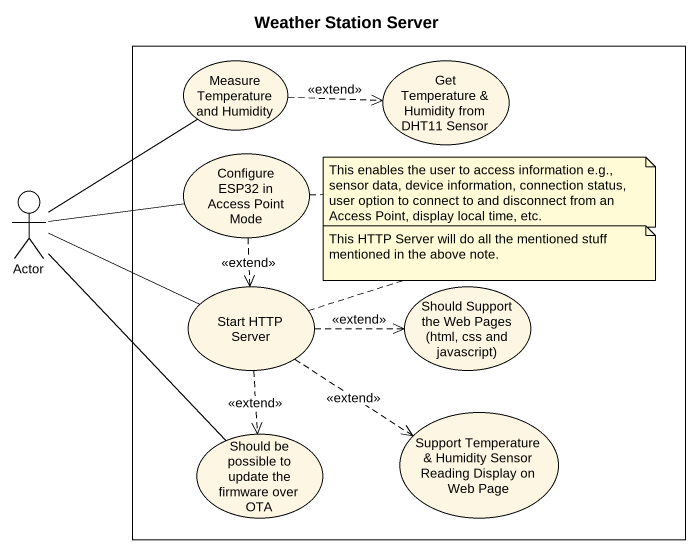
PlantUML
@startuml
title Weather Station Server
rectangle " " as rectangle1 {
  usecase "Measure Temperature and Humidity" as Measure_Temperature_and
  usecase "Get Temperature & Humidity from DHT11 Sensor" as Get_Temperature_Humidity
  usecase "Configure ESP32 in Access Point Mode" as Configure_ESP32_in_Access
  usecase "Start HTTP Server" as Start_HTTP_Server
  usecase "Should Support the Web Pages (html, css and javascript)" as Should_Support_the_Web
  usecase "Should be possible to update the firmware over OTA" as Should_be_possible_to
  usecase "Support Temperature & Humidity Sensor Reading Display on Web Page" as Support_Temperature
}
actor "Actor" as Actor_
Measure_Temperature_and .right.> Get_Temperature_Humidity : <<extend>>
Configure_ESP32_in_Access ..> Start_HTTP_Server : <<extend>>
Actor_ -up- Measure_Temperature_and
Actor_ -right- Configure_ESP32_in_Access
Actor_ -right- Start_HTTP_Server
Actor_ -- Should_be_possible_to
Start_HTTP_Server .right.> Should_Support_the_Web : <<extend>>
Start_HTTP_Server ..> Should_be_possible_to : <<extend>>
Start_HTTP_Server .right.> Support_Temperature : <<extend>>
note right of Configure_ESP32_in_Access : This enables the user to access information e.g., sensor data, device information, connection status, user option to connect to and disconnect from an Access Point, display local time, etc.
note right of Start_HTTP_Server : This HTTP Server will do all the mentioned stuff mentioned in the above note.
@enduml
